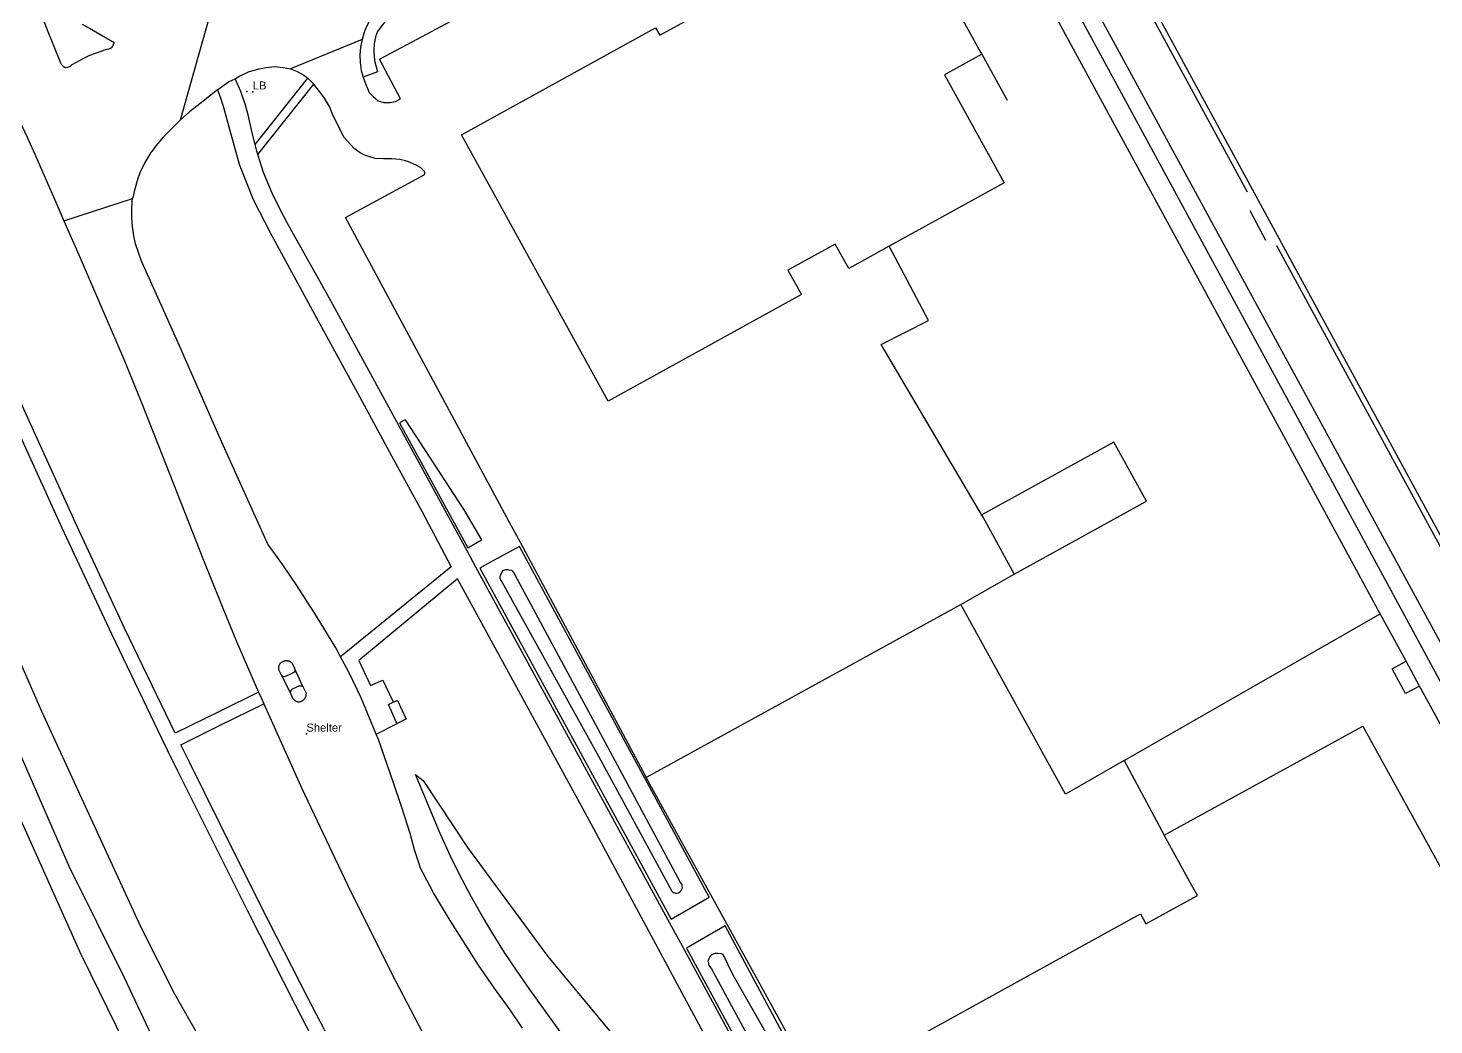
# Model space of a CAD drawing. Header units: millimetres. Extents: x 111502 to 977541, y 8702 to 1044108.
# Drawn here: x 974691.2 to 974888.9, y 475461.6 to 475601.9 of the extents above; entities that cross this region are included whole.
import ezdxf
from ezdxf.enums import TextEntityAlignment as Align

# ---------------------------------------------------------------- set-up
doc = ezdxf.new("R2010")
doc.units = ezdxf.units.MM
doc.header["$LTSCALE"] = 0.25
doc.layers.add('X HVSS Site Background', color=8, linetype='Continuous')
doc.styles.add('DE172433-F6F7-4C85-BB91-2B', font='arial.ttf', dxfattribs={"height": 0.2})

# ---------------------------------------------------------------- blocks, each defined once
blk = doc.blocks.new('OS MAP')
at = {"layer": 'X HVSS Site Background'}
for points in [[(488719.4, 239964.2), (488699.3, 240000), (488675.15, 240044.75), (488651.52, 240088.38), (488590.05, 240201.85), (488595.75, 240207.4)], [(488679.95, 240041.8), (488672.8, 240054.6), (488671.55, 240056.95), (488627.6, 240137.8), (488605.3, 240178.7), (488594.5, 240198.9), (488599.25, 240201.6)], [(488663.12, 240060.88), (488648.94, 240086.97), (488598.6, 240179.7), (488598.05, 240180.45), (488594.41, 240186.99), (488592.67, 240186.09), (488591.28, 240185.36)], [(488628.43, 240183.45), (488620.35, 240179.1), (488619.5, 240178.65), (488626.2, 240166.5), (488621.65, 240163.9), (488674.45, 240066.6), (488718.45, 240090.65), (488739.5, 240102.05)], [(488589.29, 240171.91), (488590.15, 240170.36), (488592.19, 240166.66), (488606.97, 240139.8), (488607.09, 240139.59)], [(488520.13, 240136.38), (488520.48, 240135.35), (488520.97, 240134.2), (488521.57, 240133.59), (488522.23, 240133.05), (488523.02, 240132.8), (488523.87, 240132.8), (488524.65, 240132.93), (488525.35, 240133.31), (488522.39, 240138.89), (488527, 240141.35), (488546.75, 240151.95), (488556.42, 240157.5), (488557.27, 240156.1), (488572.01, 240164.31), (488572.92, 240162.88)], [(488644.45, 240120.2), (488621.4, 240162.7), (488620.37, 240164.65)], [(488594.06, 240112.58), (488588.39, 240109.45), (488586.5, 240112.88), (488579.85, 240109.21), (488581.74, 240105.79), (488554.58, 240090.81), (488533.93, 240128.25), (488561.23, 240143.31), (488561.81, 240142.26), (488568.34, 240145.86), (488565.13, 240151.67), (488573.95, 240156.53), (488571.14, 240161.63), (488571.03, 240161.84), (488572.92, 240162.88)], [(488505.4, 240049.85), (488500, 240047.18), (488493.67, 240044.06), (488486.56, 240058.87), (488479.63, 240073.76), (488479.43, 240074.19), (488472.63, 240089.14), (488470.4, 240094.13), (488451.76, 240136.85), (488450.86, 240139.17), (488449.81, 240141.42), (488448.63, 240143.61), (488448.2, 240144.32), (488446.04, 240147.35), (488443.59, 240150.16), (488441, 240152.85), (488440.68, 240153.19), (488438.03, 240155.81), (488435.26, 240158.31), (488432.4, 240160.7), (488432.2, 240161.45)], [(488456.8, 240151.05), (488458.7, 240148.95), (488461, 240146.3), (488462.4, 240144.55), (488464.75, 240141.45), (488466.95, 240138.15), (488468.17, 240136.36), (488469.52, 240134.49), (488470.62, 240132.57), (488471.78, 240130.25), (488472.87, 240127.91), (488473.93, 240125.55), (488477.03, 240118.46), (488478.03, 240116.16)], [(488491.1, 240000), (488486.55, 240009.64), (488478.83, 240025.21), (488462.19, 240063.35), (488454.2, 240080.93), (488447.36, 240097.23), (488440.36, 240113.19), (488432.66, 240130.74), (488430.54, 240134.81), (488428.77, 240137.86), (488427, 240140.22), (488425.79, 240141.25), (488423.97, 240142.46), (488422.64, 240143.23), (488420.91, 240143.86), (488419.45, 240144.38), (488417.29, 240145.26), (488411.44, 240147.48), (488410.35, 240149.1)], [(488467.1, 240064.9), (488474.9, 240047.15), (488481.3, 240033.2), (488488.85, 240016.8), (488493.6, 240007.4), (488497.1, 240001.2)], [(488473.4, 240149.2), (488475.6, 240143.25), (488477.55, 240138.4), (488477.65, 240138.2), (488477.95, 240137.9), (488478.15, 240137.8), (488478.3, 240137.75), (488478.6, 240137.8), (488478.95, 240137.9), (488479.2, 240138.15), (488480.85, 240139.05), (488481.7, 240139.45), (488483.25, 240140.05), (488483.65, 240140.15), (488484.1, 240140.3), (488484.4, 240140.35), (488484.6, 240140.45), (488484.8, 240140.6), (488484.9, 240140.75), (488485.1, 240141.2), (488483.4, 240142.2), (488482.5, 240142.7), (488481.65, 240143.2), (488480.65, 240143.8)], [(488525.35, 240148.75), (488524.3, 240148.1), (488523.4, 240147.35), (488522.5, 240146.5), (488521.75, 240145.55), (488521.05, 240144.45), (488520.5, 240143.25), (488520.25, 240142.7), (488519.95, 240141.65)], [(488525.35, 240148.75), (488526.35, 240147.2), (488525.15, 240146.2), (488524, 240145.05), (488523.8, 240144.8), (488523.2, 240144.2), (488522.65, 240143.5), (488522.15, 240142.8), (488521.85, 240142.05), (488521.65, 240141.05), (488521.6, 240140.1), (488521.65, 240139.25), (488521.75, 240138.55), (488522.11, 240137.11), (488520.13, 240136.38)], [(488498.52, 240144.97), (488494.4, 240130.3)], [(488519.95, 240141.65), (488509.9, 240137.55)], [(488519.95, 240141.65), (488519.75, 240140.6), (488519.65, 240139.5), (488519.7, 240138.45), (488519.85, 240137.3), (488520.13, 240136.38)], [(488607.09, 240139.59), (488601.86, 240136.71), (488610.25, 240121.51), (488594.06, 240112.58)], [(488607.09, 240139.59), (488610.65, 240133.12)], [(488502.1, 240136.15), (488502.65, 240136.45), (488504, 240137.1), (488505.45, 240137.55), (488506.5, 240137.75), (488507.65, 240137.85), (488508.85, 240137.75), (488509.9, 240137.55)], [(488504.91, 240126.9), (488512.35, 240136.25)], [(488509.9, 240137.55), (488510.85, 240137.15), (488511.75, 240136.65), (488512.35, 240136.25)], [(488512.35, 240136.25), (488513.05, 240135.55), (488513.16, 240135.41)], [(488499.65, 240134.6), (488497.15, 240132.6), (488495.7, 240131.5), (488494.4, 240130.3)], [(488499.65, 240134.6), (488500, 240134.85), (488501.2, 240135.7), (488502.1, 240136.15)], [(488499.65, 240134.6), (488500, 240133.6), (488500.45, 240132.3), (488501.1, 240129.9), (488502.7, 240124.15), (488504.65, 240119.15), (488507.15, 240114.35), (488514.45, 240100.85), (488519.3, 240091.95), (488524.1, 240083.1), (488528.35, 240075.3), (488532.5, 240067.5), (488516.95, 240054.8)], [(488504.91, 240126.9), (488504.5, 240128.55), (488503.95, 240131.05), (488503.55, 240132.45), (488502.9, 240134.35), (488502.1, 240136.15)], [(488505.29, 240125.51), (488513.16, 240135.41)], [(488559.9, 240037.86), (488559.84, 240037.97), (488542.25, 240070.9), (488540.95, 240073.2), (488517.65, 240116.61), (488528.69, 240122.64), (488528.76, 240122.74), (488528.8, 240122.84), (488528.78, 240122.98), (488528.72, 240123.1), (488528.39, 240123.45), (488528.2, 240123.61), (488527.56, 240124), (488526.5, 240124.44), (488526.08, 240124.58), (488525.29, 240124.8), (488524.15, 240124.86), (488522.99, 240124.87), (488521.8, 240124.94), (488520.43, 240125.33), (488519.71, 240125.73), (488518.85, 240126.35), (488517.42, 240127.89), (488515.9, 240130.95), (488515.4, 240132.25), (488514.7, 240133.4), (488513.9, 240134.5), (488513.65, 240134.8), (488513.16, 240135.41)], [(488513.62, 240000), (488510.58, 240005.83), (488503.88, 240019.01), (488500, 240026.81), (488494.07, 240038.72), (488492.66, 240041.57), (488491.86, 240043.21), (488484.75, 240058.02), (488477.81, 240072.92), (488477.61, 240073.36), (488470.81, 240088.32), (488468.57, 240093.33), (488451.9, 240131.55)], [(488494.4, 240130.3), (488493.1, 240129.05), (488492, 240127.95), (488490.95, 240126.7), (488490.38, 240125.92), (488490.25, 240125.75), (488489.4, 240124.35), (488488.7, 240122.9), (488488.45, 240122.1), (488487.9, 240120.3), (488487.75, 240119.6), (488487.7, 240119.28)], [(488505.29, 240125.51), (488505.15, 240125.95), (488504.91, 240126.9)], [(488572.65, 240000), (488565.05, 240014), (488563.25, 240017.35), (488553.82, 240034.66), (488535.95, 240067.45), (488534.75, 240069.75), (488515.55, 240104.9), (488509.45, 240115.9), (488508.35, 240117.95), (488507.3, 240120.05), (488506.1, 240122.95), (488505.29, 240125.51)], [(488478.03, 240116.16), (488487.7, 240119.28)], [(488516.95, 240054.8), (488516.25, 240056.1), (488513.55, 240060.55), (488510.8, 240064.85), (488508.8, 240067.75), (488506.7, 240070.65), (488500, 240085.55), (488497.35, 240091.65), (488494.3, 240098.55), (488491.7, 240104.35), (488488.95, 240110.5), (488488.5, 240111.7), (488488.1, 240112.9), (488487.85, 240114.05), (488487.7, 240115.35), (488487.6, 240116.65), (488487.6, 240117.75), (488487.65, 240118.9), (488487.7, 240119.28)], [(488644.8, 240117.6), (488647, 240113.45)], [(488478.03, 240116.16), (488480.12, 240111.36), (488486.48, 240096.71), (488488.91, 240090.7), (488491.27, 240084.66), (488497.64, 240068.42), (488500, 240062.6), (488502.28, 240056.98), (488505.4, 240049.85)], [(488607.25, 240074.51), (488592.97, 240098.74), (488599.63, 240102.15), (488594.06, 240112.58)], [(488648.55, 240112.67), (488672.1, 240069.3), (488672.6, 240067.7), (488673.65, 240065.95), (488674.15, 240065.2), (488674.45, 240064.85), (488674.76, 240064.59)], [(488480.65, 240012.5), (488462.5, 240052.95), (488445.8, 240090.7), (488443.55, 240095.8)], [(488526, 240088.15), (488525.2, 240087.75), (488534.85, 240070.15), (488536.75, 240071.3)], [(488526, 240088.15), (488534.25, 240075.5), (488536.75, 240071.3)], [(488611.67, 240066.47), (488630.27, 240076.7), (488625.69, 240085.02), (488607.09, 240074.8), (488607.25, 240074.51)], [(488607.25, 240074.51), (488611.67, 240066.47)], [(488568.75, 240021), (488542.1, 240070.35), (488538.45, 240068.35), (488536.5, 240067.3), (488563.4, 240017.9), (488568.75, 240021)], [(488564.45, 240021.6), (488564.75, 240021.8), (488564.85, 240021.95), (488564.95, 240022.2), (488565, 240022.35), (488564.95, 240022.55), (488564.95, 240022.7), (488564.9, 240022.85), (488564.75, 240023.05), (488552.5, 240045.85), (488541.5, 240066.3), (488541.45, 240066.45), (488541.3, 240066.7), (488541.15, 240066.85), (488540.95, 240066.95), (488540.65, 240067), (488540.5, 240067.05), (488540.15, 240067.05), (488539.85, 240066.95), (488539.7, 240066.85), (488539.5, 240066.55), (488539.4, 240066.3), (488539.35, 240066.1), (488539.35, 240065.95), (488539.45, 240065.55), (488539.6, 240065.35), (488553.2, 240040.85), (488563.5, 240021.85), (488563.6, 240021.75), (488563.75, 240021.65), (488564.05, 240021.55), (488564.2, 240021.55), (488564.45, 240021.6)], [(488624.64, 239898.62), (488569, 240000), (488551.9, 240031.85), (488541.15, 240051.55), (488533.4, 240065.8), (488519.5, 240054.3), (488521.15, 240050.8), (488522.9, 240051.55), (488524.2, 240048.75), (488524.35, 240048.42)], [(488604.14, 240062.18), (488611.67, 240066.47)], [(488559.9, 240037.86), (488560.06, 240037.94), (488604.14, 240062.18)], [(488627.1, 240040.23), (488618.85, 240035.5), (488604.14, 240062.18)], [(488627.1, 240040.23), (488663.11, 240060.87), (488663.12, 240060.88)], [(488666.76, 240054.19), (488664.85, 240057.71), (488663.12, 240060.88)], [(488508.64, 240052.26), (488508.26, 240053), (488508.25, 240053.05), (488508.25, 240053.09), (488508.24, 240053.14), (488508.24, 240053.18), (488508.24, 240053.23), (488508.24, 240053.27), (488508.24, 240053.32), (488508.25, 240053.36), (488508.25, 240053.41), (488508.26, 240053.45), (488508.27, 240053.5), (488508.28, 240053.54), (488508.3, 240053.58), (488508.31, 240053.63), (488508.33, 240053.67), (488508.35, 240053.71), (488508.37, 240053.75), (488508.39, 240053.78), (488508.41, 240053.82), (488508.44, 240053.85), (488508.46, 240053.88), (488508.49, 240053.92), (488508.51, 240053.95), (488508.54, 240053.98), (488508.59, 240054.02), (488508.66, 240054.07), (488508.73, 240054.11), (488508.81, 240054.15), (488508.95, 240054.21), (488508.98, 240054.22), (488509.01, 240054.24), (488509.04, 240054.25), (488509.07, 240054.26), (488509.1, 240054.27), (488509.13, 240054.28), (488509.16, 240054.29), (488509.19, 240054.3), (488509.24, 240054.31), (488509.29, 240054.31), (488509.34, 240054.31), (488509.4, 240054.3), (488509.45, 240054.3), (488509.49, 240054.28), (488509.54, 240054.27), (488509.63, 240054.24), (488509.68, 240054.23), (488509.73, 240054.21), (488509.77, 240054.19), (488509.81, 240054.17), (488509.86, 240054.14), (488509.9, 240054.12), (488509.95, 240054.08), (488509.99, 240054.05), (488510.03, 240054.02), (488510.06, 240053.99), (488510.12, 240053.93), (488510.48, 240053.2)], [(488510.48, 240053.2), (488510.5, 240053.01), (488510.51, 240052.81), (488510.4, 240052.64), (488509.69, 240052.27), (488509.03, 240051.99), (488508.84, 240052.06), (488508.64, 240052.26)], [(488511.65, 240050.62), (488510.48, 240053.2)], [(488521.95, 240043.95), (488519.85, 240049.05), (488518.1, 240052.65), (488516.95, 240054.8)], [(488664.81, 240053.14), (488666.76, 240054.19)], [(488668.65, 240050.71), (488666.76, 240054.19)], [(488509.89, 240049.75), (488508.64, 240052.26)], [(488666.7, 240049.65), (488664.81, 240053.14)], [(488505.4, 240049.85), (488505.85, 240048.84), (488506.13, 240048.22)], [(488509.89, 240049.75), (488509.94, 240049.99), (488510.07, 240050.22), (488510.18, 240050.32), (488511.13, 240050.74), (488511.35, 240050.73), (488511.65, 240050.62)], [(488511.65, 240050.62), (488512.07, 240049.78), (488512.08, 240049.72), (488512.08, 240049.66), (488512.08, 240049.6), (488512.07, 240049.54), (488512.07, 240049.48), (488512.05, 240049.39), (488512.04, 240049.34), (488512.03, 240049.3), (488512.02, 240049.25), (488512, 240049.2), (488511.99, 240049.16), (488511.97, 240049.11), (488511.95, 240049.07), (488511.92, 240049.01), (488511.9, 240048.97), (488511.87, 240048.93), (488511.84, 240048.88), (488511.81, 240048.84), (488511.77, 240048.8), (488511.74, 240048.77), (488511.7, 240048.73), (488511.63, 240048.67), (488511.6, 240048.65), (488511.58, 240048.63), (488511.55, 240048.61), (488511.52, 240048.59), (488511.48, 240048.57), (488511.45, 240048.55), (488511.42, 240048.53), (488511.39, 240048.52), (488511.34, 240048.5), (488511.3, 240048.49), (488511.27, 240048.48), (488511.23, 240048.47), (488511.2, 240048.46), (488511.16, 240048.46), (488511.12, 240048.45), (488511.09, 240048.45), (488511.05, 240048.45), (488511.02, 240048.45), (488510.98, 240048.46), (488510.94, 240048.46), (488510.91, 240048.47), (488510.87, 240048.47), (488510.83, 240048.49), (488510.69, 240048.55), (488510.55, 240048.62), (488510.24, 240048.95), (488509.89, 240049.75)], [(488668.65, 240050.71), (488666.7, 240049.65)], [(488720.02, 239957.58), (488719.85, 239957.75), (488719.4, 239958.35), (488718.9, 239958.95), (488718.35, 239959.6), (488717.9, 239960.3), (488716.55, 239962.8), (488702.16, 239989.05), (488695.77, 240000.87), (488670.43, 240047.44), (488668.65, 240050.71)], [(488558.14, 239918.53), (488557.67, 239919.39), (488557.11, 239922.03), (488556.41, 239924.63), (488556.1, 239925.59), (488554.65, 239929.28), (488552.9, 239932.85), (488551.93, 239934.73), (488547.34, 239942.63), (488537.86, 239959.46), (488535.26, 239964.13), (488528.19, 239976.94), (488521.22, 239989.81), (488520.42, 239991.31), (488515.89, 240000), (488512.37, 240006.74), (488505.67, 240019.9), (488500, 240031.29), (488495.72, 240039.89), (488494.46, 240042.45), (488500, 240045.19), (488506.13, 240048.22)], [(488506.13, 240048.22), (488511.51, 240036.28), (488517.91, 240022.76), (488524.08, 240010.31), (488529.51, 240000), (488529.62, 239999.79), (488536.57, 239987.09), (488541.79, 239977.75), (488547.69, 239967.18), (488554.32, 239955.3), (488561.84, 239941.84), (488562.83, 239939.76), (488563.32, 239938.24), (488563.69, 239936.7), (488563.91, 239935.09)], [(488523.67, 240048.1), (488524.35, 240048.42)], [(488524.88, 240045.46), (488524.77, 240045.69), (488523.67, 240048.1)], [(488524.35, 240048.42), (488524.89, 240048.66), (488524.95, 240048.69), (488526.16, 240046.05), (488526.1, 240046.03), (488524.88, 240045.46)], [(488521.95, 240043.95), (488524.88, 240045.46)], [(488542.5, 240002.55), (488540.8, 240005.15), (488538.55, 240008.25), (488536.35, 240011.45), (488534.2, 240014.75), (488532.1, 240018.1), (488530, 240021.6), (488528.15, 240025.2), (488528.1, 240025.4), (488527.35, 240027.65), (488526.7, 240029.95), (488525.55, 240033.6), (488524.35, 240037.25), (488522.25, 240043.2), (488521.95, 240043.95)], [(488632.75, 240029.71), (488636.5, 240031.77), (488660.68, 240045.06), (488687.29, 239996.64), (488664.88, 239984.27)], [(488627.1, 240040.23), (488632.75, 240029.71)], [(488549.3, 240000), (488543.55, 240008), (488541.75, 240010.6), (488540, 240013.2), (488538.15, 240016.15), (488536.7, 240018.6), (488535.3, 240021.1), (488533.65, 240024.2), (488532.4, 240026.75), (488530.95, 240029.95), (488527.45, 240038.25)], [(488527.45, 240038.25), (488528.55, 240037.4), (488534.8, 240028), (488546.1, 240012.65), (488556.6, 240000), (488567.75, 239982), (488585.15, 239953.8), (488605.5, 239920.2), (488613.6, 239905.95)], [(488631.39, 239914.77), (488628.47, 239913.2), (488627.49, 239914.97), (488594.79, 239974.3), (488581.09, 239999.34), (488574.05, 240012.13), (488559.91, 240037.84), (488559.9, 240037.86)], [(488664.88, 239984.27), (488659.45, 239981.27), (488658.82, 239982.41), (488651.58, 239978.42), (488652.35, 239977.02), (488636.42, 239968.23), (488620.35, 239959.38), (488597.41, 240001), (488612.16, 240009.14), (488629.4, 240018.64), (488630.18, 240017.24), (488637.42, 240021.24), (488636.65, 240022.64), (488632.75, 240029.71)], [(488573.1, 240000), (488593.8, 239962), (488606.25, 239939.25), (488612.1, 239942.4), (488580.13, 240000), (488571, 240016.95), (488565.6, 240013.85), (488573.1, 240000)], [(488480.65, 240012.5), (488492.3, 239988.71), (488499.17, 239974.68), (488509.21, 239954.18), (488520.29, 239931.55), (488522.22, 239927.63), (488522.65, 239926.74), (488523.32, 239925.38), (488526.74, 239918.39), (488527.53, 239916.77), (488532.7, 239906.23)], [(488575.05, 240000), (488597.9, 239959.6), (488607.35, 239942.4), (488608.15, 239942.7), (488591.4, 239973.4), (488577.85, 240000), (488572.15, 240010.05), (488570.75, 240012.95), (488570.5, 240013.05), (488570, 240013.1), (488569.6, 240013.1), (488569.45, 240013.05), (488569.1, 240012.9), (488568.95, 240012.75), (488568.85, 240012.6), (488568.7, 240012.35), (488568.6, 240011.95), (488568.65, 240011.75), (488568.65, 240011.55), (488568.75, 240011.35), (488568.85, 240011.2), (488569.1, 240010.9), (488573.45, 240002.85), (488575.05, 240000)]]:
    blk.add_lwpolyline(points, dxfattribs=at)
for p in [(488503.76, 240134.34), (488504.6, 240134.3), (488512.13, 240043.96)]:
    blk.add_point(p, dxfattribs=at)
at = {"layer": 'X HVSS Site Background', "style": 'DE172433-F6F7-4C85-BB91-2B'}
for s, p in [('LB', (488504.6, 240134.3)), ('Shelter', (488512.13, 240043.96))]:
    blk.add_text(s, height=1.125, dxfattribs=at).set_placement(p, align=Align.BOTTOM_LEFT)

msp = doc.modelspace()

# ---------------------------------------------------------------- block references
at = {"lineweight": 0}
msp.add_blockref('OS MAP', (486218.2, 235458.61), dxfattribs=at)

doc.saveas('drawing.dxf')
